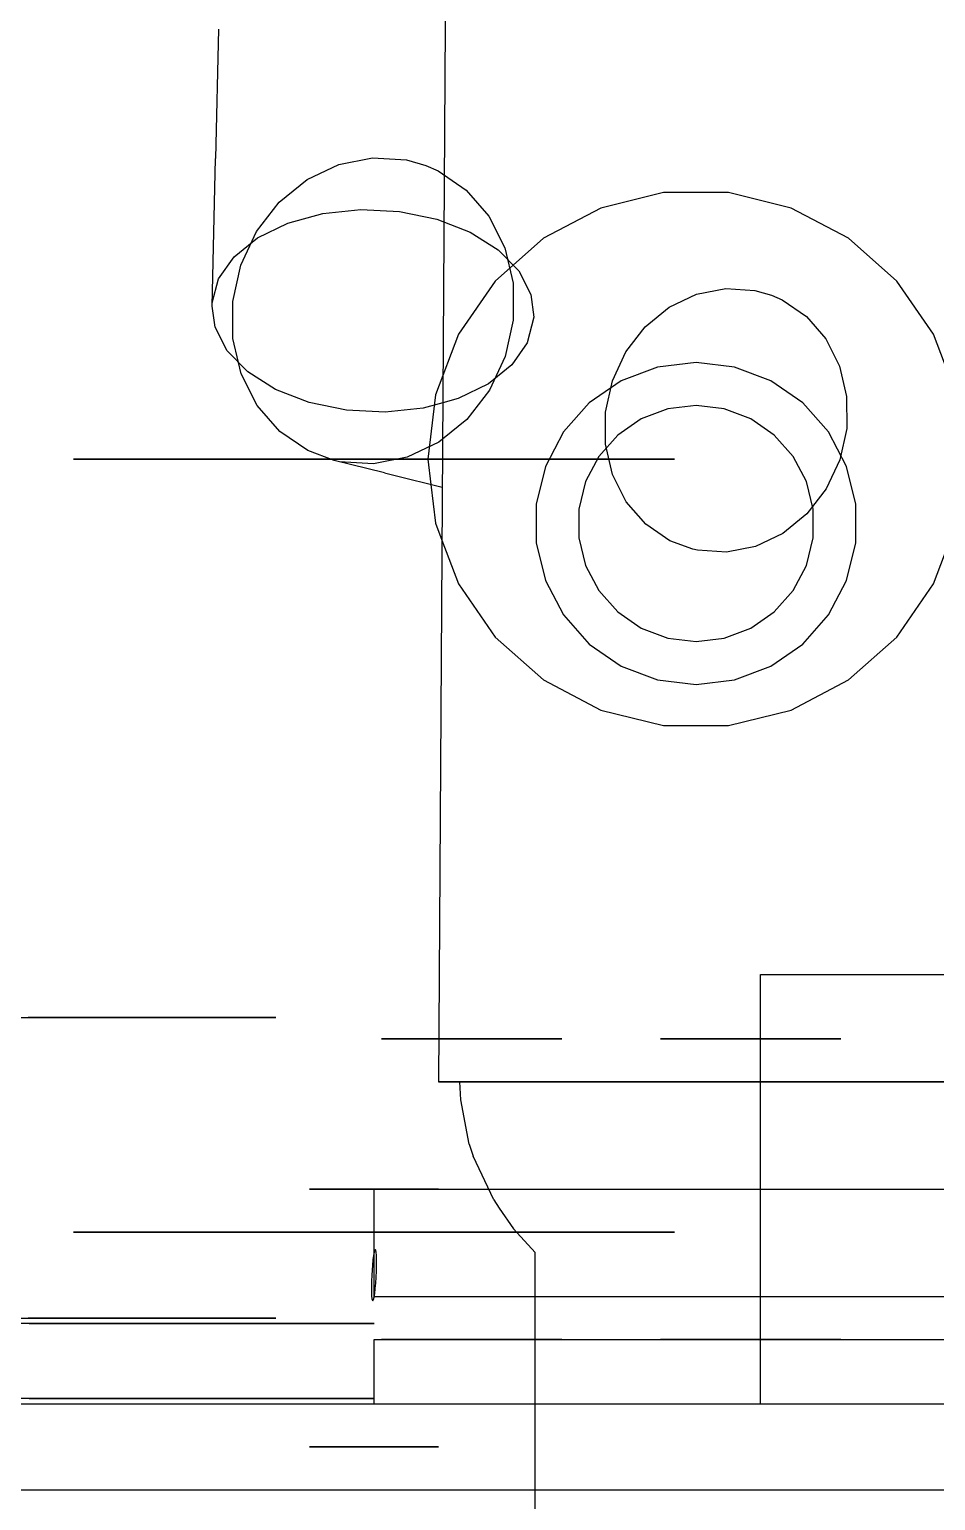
# Model space of a CAD drawing. Header units: millimetres. Extents: x -610 to 577, y -771 to 522.
# Drawn here: x -275.7 to -233.4, y 104.5 to 173 of the extents above; entities that cross this region are included whole.
import ezdxf

# ---------------------------------------------------------------- set-up
doc = ezdxf.new("R2010")
doc.units = ezdxf.units.MM
doc.layers.add('HIDDEN', color=8, linetype='Continuous')
doc.layers.add('VISIBLE', color=7, linetype='Continuous')

msp = doc.modelspace()

# ---------------------------------------------------------------- linework, layer by layer
at = {"layer": 'HIDDEN'}
for points in [[(-262.718, 166.015), (-261.238, 166.721)], [(-261.238, 166.721), (-259.665, 167.031)], [(-259.665, 167.031), (-258.091, 166.926)], [(-258.091, 166.926), (-257.188, 166.667)], [(-257.188, 166.667), (-256.607, 166.413)], [(-264.02, 164.954), (-262.718, 166.015)], [(-256.607, 166.413), (-255.3, 165.521)], [(-255.3, 165.521), (-254.246, 164.303)], [(-246.103, 165.409), (-249.029, 164.688)], [(-243.089, 165.409), (-246.103, 165.409)], [(-240.163, 164.688), (-243.089, 165.409)], [(-265.067, 163.599), (-264.02, 164.954)], [(-263.62, 163.984), (-261.983, 164.433)], [(-261.983, 164.433), (-260.21, 164.618)], [(-260.21, 164.618), (-258.405, 164.529)], [(-258.405, 164.529), (-256.671, 164.17)], [(-249.029, 164.688), (-251.697, 163.287)], [(-237.495, 163.287), (-240.163, 164.688)], [(-265.026, 163.299), (-263.62, 163.984)], [(-256.671, 164.17), (-255.111, 163.564)], [(-254.246, 164.303), (-253.505, 162.829)], [(-266.119, 162.416), (-265.026, 163.299)], [(-265.8, 162.03), (-265.067, 163.599)], [(-255.111, 163.564), (-253.814, 162.745)], [(-251.697, 163.287), (-253.952, 161.289)], [(-235.24, 161.289), (-237.495, 163.287)], [(-266.836, 161.386), (-266.119, 162.416)], [(-253.814, 162.745), (-252.855, 161.761)], [(-253.505, 162.829), (-253.121, 161.185)], [(-266.175, 160.336), (-265.8, 162.03)], [(-252.855, 161.761), (-252.292, 160.668)], [(-267.135, 160.271), (-266.836, 161.386)], [(-253.952, 161.289), (-255.664, 158.809)], [(-253.121, 161.185), (-253.116, 159.466)], [(-233.528, 158.809), (-235.24, 161.289)], [(-266.17, 158.617), (-266.175, 160.336)], [(-252.292, 160.668), (-252.151, 159.611)], [(-245.841, 160.067), (-244.566, 160.675)], [(-244.566, 160.675), (-243.212, 160.941)], [(-243.212, 160.941), (-241.856, 160.851)], [(-241.856, 160.851), (-241.079, 160.628)], [(-241.079, 160.628), (-240.579, 160.409)], [(-240.579, 160.409), (-239.453, 159.641)], [(-267.142, 160.125), (-267.135, 160.271)], [(-246.962, 159.153), (-245.841, 160.067)], [(-239.453, 159.641), (-238.545, 158.593)], [(-253.116, 159.466), (-253.491, 157.773)], [(-252.151, 159.611), (-252.455, 158.416)], [(-247.864, 157.987), (-246.962, 159.153)], [(-265.909, 157.5), (-266.17, 158.617)], [(-255.664, 158.809), (-256.733, 155.991)], [(-252.455, 158.416), (-253.172, 157.386)], [(-238.545, 158.593), (-237.907, 157.323)], [(-232.459, 155.991), (-233.528, 158.809)], [(-253.491, 157.773), (-254.223, 156.203)], [(-248.494, 156.635), (-247.864, 157.987)], [(-253.172, 157.386), (-254.265, 156.503)], [(-246.391, 157.282), (-248.081, 156.641)], [(-244.596, 157.5), (-246.391, 157.282)], [(-242.801, 157.282), (-244.596, 157.5)], [(-241.111, 156.641), (-242.801, 157.282)], [(-237.907, 157.323), (-237.577, 155.907)], [(-254.265, 156.503), (-255.671, 155.818)], [(-254.223, 156.203), (-255.271, 154.848)], [(-248.081, 156.641), (-249.569, 155.614)], [(-248.817, 155.177), (-248.494, 156.635)], [(-239.623, 155.614), (-241.111, 156.641)], [(-256.733, 155.991), (-257.096, 153)], [(-255.671, 155.818), (-256.393, 155.62)], [(-249.569, 155.614), (-250.768, 154.26)], [(-238.424, 154.26), (-239.623, 155.614)], [(-237.577, 155.907), (-237.572, 154.427)], [(-255.271, 154.848), (-256.404, 153.924)], [(-248.813, 153.697), (-248.817, 155.177)], [(-247.152, 154.87), (-248.243, 154.117)], [(-245.912, 155.34), (-247.152, 154.87)], [(-244.596, 155.5), (-245.912, 155.34)], [(-243.28, 155.34), (-244.596, 155.5)], [(-242.04, 154.87), (-243.28, 155.34)], [(-240.949, 154.117), (-242.04, 154.87)], [(-250.768, 154.26), (-251.609, 152.66)], [(-237.583, 152.66), (-238.424, 154.26)], [(-237.572, 154.427), (-237.895, 152.969)], [(-248.243, 154.117), (-249.122, 153.124)], [(-248.482, 152.281), (-248.813, 153.697)], [(-240.07, 153.124), (-240.949, 154.117)], [(-273.596, 153), (-273.494, 153)], [(-273.494, 153), (-273.596, 153)], [(-273.494, 153), (-272.686, 153)], [(-272.686, 153), (-273.494, 153)], [(-272.686, 153), (-271.118, 153)], [(-271.118, 153), (-272.686, 153)], [(-271.118, 153), (-268.88, 153)], [(-268.88, 153), (-271.118, 153)], [(-268.88, 153), (-266.102, 153)], [(-266.102, 153), (-268.88, 153)], [(-266.102, 153), (-262.946, 153)], [(-262.946, 153), (-266.102, 153)], [(-262.946, 153), (-259.596, 153)], [(-259.596, 153), (-262.946, 153)], [(-256.246, 153), (-259.596, 153)], [(-259.596, 153), (-256.246, 153)], [(-257.096, 153), (-256.953, 151.82)], [(-253.09, 153), (-256.246, 153)], [(-256.246, 153), (-253.09, 153)], [(-250.312, 153), (-253.09, 153)], [(-253.09, 153), (-250.312, 153)], [(-248.074, 153), (-250.312, 153)], [(-250.312, 153), (-248.074, 153)], [(-249.122, 153.124), (-249.739, 151.95)], [(-246.506, 153), (-248.074, 153)], [(-248.074, 153), (-246.506, 153)], [(-245.698, 153), (-246.506, 153)], [(-246.506, 153), (-245.698, 153)], [(-245.596, 153), (-245.698, 153)], [(-245.698, 153), (-245.596, 153)], [(-239.453, 151.95), (-240.07, 153.124)], [(-237.895, 152.969), (-238.526, 151.617)], [(-251.609, 152.66), (-252.041, 150.904)], [(-247.844, 151.012), (-248.482, 152.281)], [(-237.151, 150.904), (-237.583, 152.66)], [(-249.739, 151.95), (-250.056, 150.663)], [(-239.136, 150.663), (-239.453, 151.95)], [(-238.526, 151.617), (-239.428, 150.451)], [(-252.041, 150.904), (-252.041, 149.096)], [(-246.936, 149.963), (-247.844, 151.012)], [(-237.151, 149.096), (-237.151, 150.904)], [(-250.056, 150.663), (-250.056, 149.337)], [(-239.428, 150.451), (-240.549, 149.537)], [(-239.136, 149.337), (-239.136, 150.663)], [(-245.811, 149.195), (-246.936, 149.963)], [(-240.549, 149.537), (-241.823, 148.929)], [(-233.528, 147.191), (-232.459, 150.009)], [(-256.434, 149.22), (-255.664, 147.191)], [(-252.041, 149.096), (-251.609, 147.34)], [(-250.056, 149.337), (-249.739, 148.05)], [(-244.747, 148.801), (-245.811, 149.195)], [(-244.533, 148.753), (-244.747, 148.801)], [(-243.178, 148.663), (-244.533, 148.753)], [(-241.823, 148.929), (-243.178, 148.663)], [(-239.453, 148.05), (-239.136, 149.337)], [(-237.583, 147.34), (-237.151, 149.096)], [(-249.739, 148.05), (-249.122, 146.876)], [(-240.07, 146.876), (-239.453, 148.05)], [(-251.609, 147.34), (-250.768, 145.74)], [(-238.424, 145.74), (-237.583, 147.34)], [(-255.664, 147.191), (-253.952, 144.711)], [(-249.122, 146.876), (-248.243, 145.883)], [(-240.949, 145.883), (-240.07, 146.876)], [(-235.24, 144.711), (-233.528, 147.191)], [(-250.768, 145.74), (-249.569, 144.386)], [(-248.243, 145.883), (-247.152, 145.13)], [(-242.04, 145.13), (-240.949, 145.883)], [(-239.623, 144.386), (-238.424, 145.74)], [(-253.952, 144.711), (-251.697, 142.713)], [(-247.152, 145.13), (-245.912, 144.66)], [(-245.912, 144.66), (-244.596, 144.5)], [(-244.596, 144.5), (-243.28, 144.66)], [(-243.28, 144.66), (-242.04, 145.13)], [(-237.495, 142.713), (-235.24, 144.711)], [(-249.569, 144.386), (-248.081, 143.359)], [(-241.111, 143.359), (-239.623, 144.386)], [(-248.081, 143.359), (-246.391, 142.718)], [(-242.801, 142.718), (-241.111, 143.359)], [(-251.697, 142.713), (-249.029, 141.312)], [(-246.391, 142.718), (-244.596, 142.5)], [(-244.596, 142.5), (-242.801, 142.718)], [(-240.163, 141.312), (-237.495, 142.713)], [(-249.029, 141.312), (-246.103, 140.591)], [(-243.089, 140.591), (-240.163, 141.312)], [(-246.103, 140.591), (-243.089, 140.591)], [(-241.596, 129), (-219.596, 129)], [(-241.596, 129), (-219.596, 129)], [(-241.596, 109), (-241.596, 129)], [(-241.596, 109), (-241.596, 129)], [(-276.272, 127), (-275.261, 127)], [(-274.717, 127), (-275.712, 127)], [(-275.637, 127), (-275.631, 127)], [(-275.563, 127), (-275.637, 127)], [(-275.631, 127), (-275.454, 127)], [(-275.256, 127), (-275.563, 127)], [(-275.454, 127), (-275.045, 127)], [(-275.261, 127), (-274.292, 127)], [(-274.727, 127), (-275.256, 127)], [(-275.045, 127), (-274.425, 127)], [(-274.006, 127), (-274.727, 127)], [(-273.797, 127), (-274.717, 127)], [(-274.425, 127), (-273.632, 127)], [(-274.292, 127), (-273.422, 127)], [(-273.137, 127), (-274.006, 127)], [(-273.004, 127), (-273.797, 127)], [(-273.632, 127), (-272.711, 127)], [(-273.422, 127), (-272.702, 127)], [(-272.168, 127), (-273.137, 127)], [(-272.384, 127), (-273.004, 127)], [(-272.711, 127), (-271.717, 127)], [(-272.702, 127), (-272.173, 127)], [(-272.579, 127), (-272.572, 127)], [(-272.505, 127), (-272.579, 127)], [(-272.572, 127), (-272.396, 127)], [(-272.198, 127), (-272.505, 127)], [(-272.396, 127), (-271.986, 127)], [(-271.974, 127), (-272.384, 127)], [(-271.668, 127), (-272.198, 127)], [(-272.173, 127), (-271.866, 127)], [(-271.157, 127), (-272.168, 127)], [(-271.986, 127), (-271.367, 127)], [(-271.798, 127), (-271.974, 127)], [(-271.866, 127), (-271.792, 127)], [(-271.792, 127), (-271.798, 127)], [(-271.717, 127), (-270.705, 127)], [(-270.948, 127), (-271.668, 127)], [(-271.367, 127), (-270.574, 127)], [(-270.162, 127), (-271.157, 127)], [(-270.078, 127), (-270.948, 127)], [(-270.705, 127), (-269.737, 127)], [(-270.574, 127), (-269.653, 127)], [(-269.242, 127), (-270.162, 127)], [(-269.11, 127), (-270.078, 127)], [(-269.737, 127), (-268.867, 127)], [(-269.653, 127), (-268.658, 127)], [(-268.448, 127), (-269.242, 127)], [(-268.099, 127), (-269.11, 127)], [(-268.867, 127), (-268.147, 127)], [(-268.658, 127), (-267.647, 127)], [(-267.829, 127), (-268.448, 127)], [(-268.147, 127), (-267.618, 127)], [(-267.104, 127), (-268.099, 127)], [(-267.419, 127), (-267.829, 127)], [(-267.647, 127), (-266.679, 127)], [(-267.618, 127), (-267.31, 127)], [(-267.243, 127), (-267.419, 127)], [(-267.31, 127), (-267.237, 127)], [(-267.237, 127), (-267.243, 127)], [(-266.183, 127), (-267.104, 127)], [(-266.679, 127), (-265.809, 127)], [(-265.39, 127), (-266.183, 127)], [(-265.809, 127), (-265.089, 127)], [(-264.771, 127), (-265.39, 127)], [(-265.089, 127), (-264.559, 127)], [(-264.361, 127), (-264.771, 127)], [(-264.559, 127), (-264.252, 127)], [(-264.185, 127), (-264.361, 127)], [(-264.252, 127), (-264.179, 127)], [(-264.179, 127), (-264.185, 127)], [(-259.246, 126), (-259.215, 126)], [(-259.215, 126), (-259.246, 126)], [(-259.215, 126), (-258.973, 126)], [(-258.973, 126), (-259.215, 126)], [(-258.973, 126), (-258.503, 126)], [(-258.503, 126), (-258.973, 126)], [(-258.503, 126), (-257.831, 126)], [(-257.831, 126), (-258.503, 126)], [(-257.831, 126), (-256.998, 126)], [(-256.998, 126), (-257.831, 126)], [(-256.998, 126), (-256.051, 126)], [(-256.051, 126), (-256.998, 126)], [(-256.051, 126), (-255.046, 126)], [(-255.046, 126), (-256.051, 126)], [(-254.041, 126), (-255.046, 126)], [(-255.046, 126), (-254.041, 126)], [(-253.094, 126), (-254.041, 126)], [(-254.041, 126), (-253.094, 126)], [(-252.261, 126), (-253.094, 126)], [(-253.094, 126), (-252.261, 126)], [(-251.589, 126), (-252.261, 126)], [(-252.261, 126), (-251.589, 126)], [(-251.119, 126), (-251.589, 126)], [(-251.589, 126), (-251.119, 126)], [(-250.877, 126), (-251.119, 126)], [(-251.119, 126), (-250.877, 126)], [(-250.846, 126), (-250.877, 126)], [(-250.877, 126), (-250.846, 126)], [(-246.246, 126), (-246.215, 126)], [(-246.215, 126), (-246.246, 126)], [(-246.215, 126), (-245.973, 126)], [(-245.973, 126), (-246.215, 126)], [(-245.973, 126), (-245.503, 126)], [(-245.503, 126), (-245.973, 126)], [(-245.503, 126), (-244.831, 126)], [(-244.831, 126), (-245.503, 126)], [(-244.831, 126), (-243.998, 126)], [(-243.998, 126), (-244.831, 126)], [(-243.998, 126), (-243.051, 126)], [(-243.051, 126), (-243.998, 126)], [(-243.051, 126), (-242.046, 126)], [(-242.046, 126), (-243.051, 126)], [(-241.041, 126), (-242.046, 126)], [(-242.046, 126), (-241.041, 126)], [(-240.094, 126), (-241.041, 126)], [(-241.041, 126), (-240.094, 126)], [(-239.261, 126), (-240.094, 126)], [(-240.094, 126), (-239.261, 126)], [(-238.589, 126), (-239.261, 126)], [(-239.261, 126), (-238.589, 126)], [(-238.119, 126), (-238.589, 126)], [(-238.589, 126), (-238.119, 126)], [(-237.877, 126), (-238.119, 126)], [(-238.119, 126), (-237.877, 126)], [(-237.846, 126), (-237.877, 126)], [(-237.877, 126), (-237.846, 126)], [(-256.327, 124), (-256.596, 124)], [(-255.344, 124), (-256.327, 124)], [(-253.6, 124), (-255.344, 124)], [(-250.977, 124), (-253.6, 124)], [(-252.096, 124), (-252.019, 124)], [(-252.019, 124), (-252.096, 124)], [(-252.019, 124), (-251.414, 124)], [(-251.414, 124), (-252.019, 124)], [(-251.414, 124), (-250.237, 124)], [(-250.237, 124), (-251.414, 124)], [(-247.326, 124), (-250.977, 124)], [(-250.237, 124), (-248.559, 124)], [(-248.559, 124), (-250.237, 124)], [(-248.559, 124), (-246.476, 124)], [(-246.476, 124), (-248.559, 124)], [(-247.71, 124), (-247.187, 124)], [(-242.617, 124), (-247.326, 124)], [(-246.476, 124), (-244.109, 124)], [(-244.109, 124), (-246.476, 124)], [(-245.654, 124), (-242.131, 124)], [(-244.109, 124), (-241.596, 124)], [(-241.596, 124), (-244.109, 124)], [(-236.999, 124), (-242.617, 124)], [(-242.131, 124), (-237.063, 124)], [(-239.083, 124), (-241.596, 124)], [(-241.596, 124), (-239.083, 124)], [(-236.716, 124), (-239.083, 124)], [(-239.083, 124), (-236.716, 124)], [(-230.809, 124), (-236.999, 124)], [(-234.633, 124), (-236.716, 124)], [(-236.716, 124), (-234.633, 124)], [(-232.955, 124), (-234.633, 124)], [(-234.633, 124), (-232.955, 124)], [(-234.609, 124), (-229.596, 124)], [(-262.596, 119), (-262.574, 119)], [(-262.574, 119), (-262.596, 119)], [(-262.574, 119), (-262.401, 119)], [(-262.401, 119), (-262.574, 119)], [(-262.401, 119), (-262.065, 119)], [(-262.065, 119), (-262.401, 119)], [(-262.065, 119), (-261.585, 119)], [(-261.585, 119), (-262.065, 119)], [(-261.585, 119), (-260.99, 119)], [(-260.99, 119), (-261.585, 119)], [(-260.99, 119), (-260.314, 119)], [(-260.314, 119), (-260.99, 119)], [(-260.314, 119), (-259.596, 119)], [(-259.596, 119), (-260.314, 119)], [(-259.596, 119), (-127.596, 119)], [(-259.596, 119), (-127.596, 119)], [(-259.596, 114), (-259.596, 119)], [(-259.596, 114), (-259.596, 119)], [(-259.596, 119), (-127.596, 119)], [(-259.596, 119), (-127.596, 119)], [(-259.596, 114), (-259.596, 119)], [(-259.596, 114), (-259.596, 119)], [(-258.878, 119), (-259.596, 119)], [(-259.596, 119), (-258.878, 119)], [(-258.202, 119), (-258.878, 119)], [(-258.878, 119), (-258.202, 119)], [(-257.607, 119), (-258.202, 119)], [(-258.202, 119), (-257.607, 119)], [(-257.127, 119), (-257.607, 119)], [(-257.607, 119), (-257.127, 119)], [(-256.791, 119), (-257.127, 119)], [(-257.127, 119), (-256.791, 119)], [(-256.618, 119), (-256.791, 119)], [(-256.791, 119), (-256.618, 119)], [(-256.596, 119), (-256.618, 119)], [(-256.618, 119), (-256.596, 119)], [(-273.596, 117), (-273.494, 117)], [(-273.494, 117), (-273.596, 117)], [(-273.494, 117), (-272.686, 117)], [(-272.686, 117), (-273.494, 117)], [(-272.686, 117), (-271.118, 117)], [(-271.118, 117), (-272.686, 117)], [(-271.118, 117), (-268.88, 117)], [(-268.88, 117), (-271.118, 117)], [(-268.88, 117), (-266.102, 117)], [(-266.102, 117), (-268.88, 117)], [(-266.102, 117), (-262.946, 117)], [(-262.946, 117), (-266.102, 117)], [(-262.946, 117), (-259.596, 117)], [(-259.596, 117), (-262.946, 117)], [(-256.246, 117), (-259.596, 117)], [(-259.596, 117), (-256.246, 117)], [(-253.09, 117), (-256.246, 117)], [(-256.246, 117), (-253.09, 117)], [(-250.312, 117), (-253.09, 117)], [(-253.09, 117), (-250.312, 117)], [(-248.074, 117), (-250.312, 117)], [(-250.312, 117), (-248.074, 117)], [(-246.506, 117), (-248.074, 117)], [(-248.074, 117), (-246.506, 117)], [(-245.698, 117), (-246.506, 117)], [(-246.506, 117), (-245.698, 117)], [(-245.596, 117), (-245.698, 117)], [(-245.698, 117), (-245.596, 117)], [(-259.618, 115.914), (-259.646, 115.707)], [(-259.59, 116.07), (-259.618, 115.914)], [(-259.561, 116.166), (-259.59, 116.07)], [(-259.535, 116.198), (-259.561, 116.166)], [(-259.512, 116.164), (-259.535, 116.198)], [(-259.494, 116.065), (-259.512, 116.164)], [(-259.481, 115.908), (-259.494, 116.065)], [(-259.475, 115.701), (-259.481, 115.908)], [(-259.688, 115.235), (-259.702, 115)], [(-259.67, 115.462), (-259.688, 115.235)], [(-259.646, 115.707), (-259.67, 115.462)], [(-259.495, 114.902), (-259.482, 115.183)], [(-259.482, 115.183), (-259.475, 115.455)], [(-259.475, 115.455), (-259.475, 115.701)], [(-259.713, 114.723), (-259.718, 114.46)], [(-259.718, 114.46), (-259.716, 114.225)], [(-259.702, 115), (-259.713, 114.723)], [(-259.538, 114.371), (-259.514, 114.626)], [(-259.514, 114.626), (-259.495, 114.902)], [(-259.716, 114.225), (-259.708, 114.033)], [(-259.708, 114.033), (-259.693, 113.894)], [(-259.693, 113.894), (-259.673, 113.817)], [(-259.673, 113.817), (-259.657, 113.802)], [(-259.657, 113.802), (-259.648, 113.805)], [(-259.648, 113.805), (-259.621, 113.859)], [(-259.621, 113.859), (-259.593, 113.977)], [(-259.596, 114), (-127.596, 114)], [(-259.596, 114), (-127.596, 114)], [(-259.596, 114), (-127.596, 114)], [(-259.596, 114), (-127.596, 114)], [(-259.593, 113.977), (-259.564, 114.15)], [(-259.564, 114.15), (-259.538, 114.371)], [(-272.484, 112.75), (-278.403, 112.75)], [(-276.272, 113), (-275.261, 113)], [(-274.717, 113), (-275.712, 113)], [(-275.669, 112.75), (-270.078, 112.75)], [(-275.637, 113), (-275.631, 113)], [(-275.563, 113), (-275.637, 113)], [(-275.631, 113), (-275.454, 113)], [(-275.256, 113), (-275.563, 113)], [(-275.454, 113), (-275.045, 113)], [(-275.261, 113), (-274.292, 113)], [(-274.727, 113), (-275.256, 113)], [(-275.045, 113), (-274.425, 113)], [(-274.006, 113), (-274.727, 113)], [(-273.797, 113), (-274.717, 113)], [(-274.425, 113), (-273.632, 113)], [(-274.292, 113), (-273.422, 113)], [(-273.137, 113), (-274.006, 113)], [(-273.004, 113), (-273.797, 113)], [(-273.632, 113), (-272.711, 113)], [(-273.422, 113), (-272.702, 113)], [(-272.168, 113), (-273.137, 113)], [(-272.384, 113), (-273.004, 113)], [(-272.711, 113), (-271.717, 113)], [(-272.702, 113), (-272.173, 113)], [(-272.579, 113), (-272.572, 113)], [(-272.505, 113), (-272.579, 113)], [(-272.572, 113), (-272.396, 113)], [(-272.198, 113), (-272.505, 113)], [(-267.385, 112.75), (-272.484, 112.75)], [(-272.396, 113), (-271.986, 113)], [(-271.974, 113), (-272.384, 113)], [(-271.668, 113), (-272.198, 113)], [(-272.173, 113), (-271.866, 113)], [(-271.157, 113), (-272.168, 113)], [(-271.986, 113), (-271.367, 113)], [(-271.798, 113), (-271.974, 113)], [(-271.866, 113), (-271.792, 113)], [(-271.792, 113), (-271.798, 113)], [(-271.717, 113), (-270.705, 113)], [(-270.948, 113), (-271.668, 113)], [(-271.367, 113), (-270.574, 113)], [(-270.162, 113), (-271.157, 113)], [(-270.078, 113), (-270.948, 113)], [(-270.705, 113), (-269.737, 113)], [(-270.574, 113), (-269.653, 113)], [(-269.242, 113), (-270.162, 113)], [(-269.11, 113), (-270.078, 113)], [(-270.078, 112.75), (-265.446, 112.75)], [(-269.737, 113), (-268.867, 113)], [(-269.653, 113), (-268.658, 113)], [(-268.448, 113), (-269.242, 113)], [(-268.099, 113), (-269.11, 113)], [(-268.867, 113), (-268.147, 113)], [(-268.658, 113), (-267.647, 113)], [(-267.829, 113), (-268.448, 113)], [(-268.147, 113), (-267.618, 113)], [(-267.104, 113), (-268.099, 113)], [(-267.419, 113), (-267.829, 113)], [(-267.647, 113), (-266.679, 113)], [(-267.618, 113), (-267.31, 113)], [(-267.243, 113), (-267.419, 113)], [(-263.403, 112.75), (-267.385, 112.75)], [(-267.31, 113), (-267.237, 113)], [(-267.237, 113), (-267.243, 113)], [(-266.183, 113), (-267.104, 113)], [(-266.679, 113), (-265.809, 113)], [(-265.39, 113), (-266.183, 113)], [(-265.809, 113), (-265.089, 113)], [(-265.446, 112.75), (-262.044, 112.75)], [(-264.771, 113), (-265.39, 113)], [(-265.089, 113), (-264.559, 113)], [(-264.361, 113), (-264.771, 113)], [(-264.559, 113), (-264.252, 113)], [(-264.185, 113), (-264.361, 113)], [(-264.252, 113), (-264.179, 113)], [(-264.179, 113), (-264.185, 113)], [(-260.769, 112.75), (-263.403, 112.75)], [(-262.044, 112.75), (-260.069, 112.75)], [(-259.636, 112.75), (-260.769, 112.75)], [(-260.069, 112.75), (-259.596, 112.75)], [(-259.596, 112.75), (-259.636, 112.75)], [(-259.596, 112), (-127.596, 112)], [(-259.596, 112), (-127.596, 112)], [(-259.596, 109), (-259.596, 112)], [(-259.596, 109), (-259.596, 112)], [(-259.246, 112), (-259.215, 112)], [(-259.215, 112), (-259.246, 112)], [(-259.215, 112), (-258.973, 112)], [(-258.973, 112), (-259.215, 112)], [(-258.973, 112), (-258.503, 112)], [(-258.503, 112), (-258.973, 112)], [(-258.503, 112), (-257.831, 112)], [(-257.831, 112), (-258.503, 112)], [(-257.831, 112), (-256.998, 112)], [(-256.998, 112), (-257.831, 112)], [(-256.998, 112), (-256.051, 112)], [(-256.051, 112), (-256.998, 112)], [(-256.051, 112), (-255.046, 112)], [(-255.046, 112), (-256.051, 112)], [(-254.041, 112), (-255.046, 112)], [(-255.046, 112), (-254.041, 112)], [(-253.094, 112), (-254.041, 112)], [(-254.041, 112), (-253.094, 112)], [(-252.261, 112), (-253.094, 112)], [(-253.094, 112), (-252.261, 112)], [(-251.589, 112), (-252.261, 112)], [(-252.261, 112), (-251.589, 112)], [(-251.119, 112), (-251.589, 112)], [(-251.589, 112), (-251.119, 112)], [(-250.877, 112), (-251.119, 112)], [(-251.119, 112), (-250.877, 112)], [(-250.846, 112), (-250.877, 112)], [(-250.877, 112), (-250.846, 112)], [(-246.246, 112), (-246.215, 112)], [(-246.215, 112), (-246.246, 112)], [(-246.215, 112), (-245.973, 112)], [(-245.973, 112), (-246.215, 112)], [(-245.973, 112), (-245.503, 112)], [(-245.503, 112), (-245.973, 112)], [(-245.503, 112), (-244.831, 112)], [(-244.831, 112), (-245.503, 112)], [(-244.831, 112), (-243.998, 112)], [(-243.998, 112), (-244.831, 112)], [(-243.998, 112), (-243.051, 112)], [(-243.051, 112), (-243.998, 112)], [(-243.051, 112), (-242.046, 112)], [(-242.046, 112), (-243.051, 112)], [(-241.041, 112), (-242.046, 112)], [(-242.046, 112), (-241.041, 112)], [(-240.094, 112), (-241.041, 112)], [(-241.041, 112), (-240.094, 112)], [(-239.261, 112), (-240.094, 112)], [(-240.094, 112), (-239.261, 112)], [(-238.589, 112), (-239.261, 112)], [(-239.261, 112), (-238.589, 112)], [(-238.119, 112), (-238.589, 112)], [(-238.589, 112), (-238.119, 112)], [(-237.877, 112), (-238.119, 112)], [(-238.119, 112), (-237.877, 112)], [(-237.846, 112), (-237.877, 112)], [(-237.877, 112), (-237.846, 112)], [(-319.596, 109), (-79.596, 109)], [(-319.596, 109), (-79.596, 109)], [(-319.596, 109), (-79.596, 109)], [(-319.596, 109), (-79.596, 109)], [(-272.484, 109.25), (-278.403, 109.25)], [(-275.669, 109.25), (-270.078, 109.25)], [(-267.385, 109.25), (-272.484, 109.25)], [(-270.078, 109.25), (-265.446, 109.25)], [(-263.403, 109.25), (-267.385, 109.25)], [(-265.446, 109.25), (-262.044, 109.25)], [(-260.769, 109.25), (-263.403, 109.25)], [(-262.044, 109.25), (-260.069, 109.25)], [(-259.636, 109.25), (-260.769, 109.25)], [(-260.069, 109.25), (-259.596, 109.25)], [(-259.596, 109.25), (-259.636, 109.25)], [(-259.596, 109), (-127.596, 109)], [(-259.596, 109), (-127.596, 109)], [(-252.096, 109), (-207.096, 109)], [(-252.096, 109), (-207.096, 109)], [(-241.596, 109), (-219.596, 109)], [(-241.596, 109), (-219.596, 109)], [(-262.596, 107), (-262.574, 107)], [(-262.574, 107), (-262.596, 107)], [(-262.574, 107), (-262.401, 107)], [(-262.401, 107), (-262.574, 107)], [(-262.401, 107), (-262.065, 107)], [(-262.065, 107), (-262.401, 107)], [(-262.065, 107), (-261.585, 107)], [(-261.585, 107), (-262.065, 107)], [(-261.585, 107), (-260.99, 107)], [(-260.99, 107), (-261.585, 107)], [(-260.99, 107), (-260.314, 107)], [(-260.314, 107), (-260.99, 107)], [(-260.314, 107), (-259.596, 107)], [(-259.596, 107), (-260.314, 107)], [(-258.878, 107), (-259.596, 107)], [(-259.596, 107), (-258.878, 107)], [(-258.202, 107), (-258.878, 107)], [(-258.878, 107), (-258.202, 107)], [(-257.607, 107), (-258.202, 107)], [(-258.202, 107), (-257.607, 107)], [(-257.127, 107), (-257.607, 107)], [(-257.607, 107), (-257.127, 107)], [(-256.791, 107), (-257.127, 107)], [(-257.127, 107), (-256.791, 107)], [(-256.618, 107), (-256.791, 107)], [(-256.791, 107), (-256.618, 107)], [(-256.596, 107), (-256.618, 107)], [(-256.618, 107), (-256.596, 107)], [(-319.596, 105), (-79.596, 105)], [(-252.096, 105), (-231.096, 105)]]:
    msp.add_lwpolyline(points, dxfattribs=at)
at = {"layer": 'VISIBLE'}
for points in [[(-256.137, 195.343), (-256.596, 124)], [(-266.842, 173.01), (-266.982, 166.99)], [(-267.142, 160.125), (-266.982, 166.99)], [(-266.999, 159.134), (-267.142, 160.125)], [(-266.435, 158.041), (-266.999, 159.134)], [(-265.477, 157.057), (-266.435, 158.041)], [(-265.786, 156.973), (-265.909, 157.5)], [(-265.045, 155.499), (-265.786, 156.973)], [(-264.18, 156.238), (-265.477, 157.057)], [(-262.62, 155.632), (-264.18, 156.238)], [(-260.886, 155.274), (-262.62, 155.632)], [(-256.393, 155.62), (-257.308, 155.369)], [(-263.99, 154.281), (-265.045, 155.499)], [(-259.081, 155.184), (-260.886, 155.274)], [(-257.308, 155.369), (-259.081, 155.184)], [(-262.683, 153.39), (-263.99, 154.281)], [(-256.572, 153.787), (-258.053, 153.081)], [(-256.404, 153.924), (-256.572, 153.787)], [(-261.448, 152.932), (-262.683, 153.39)], [(-261.2, 152.876), (-261.448, 152.932)], [(-259.113, 152.355), (-261.448, 152.932)], [(-259.626, 152.772), (-261.2, 152.876)], [(-258.053, 153.081), (-259.626, 152.772)], [(-259.113, 152.355), (-258.668, 152.245)], [(-258.668, 152.245), (-256.418, 151.688)], [(-256.953, 151.82), (-256.733, 150.009)], [(-256.733, 150.009), (-256.434, 149.22)], [(-256.596, 124), (-256.352, 124)], [(-256.352, 124), (-255.593, 124)], [(-255.56, 123.161), (-255.596, 124)], [(-255.593, 124), (-254.307, 124)], [(-254.307, 124), (-252.512, 124)], [(-252.512, 124), (-250.26, 124)], [(-250.26, 124), (-247.71, 124)], [(-247.187, 124), (-246.68, 124)], [(-246.68, 124), (-245.654, 124)], [(-237.063, 124), (-235.721, 124)], [(-235.721, 124), (-234.609, 124)], [(-255.162, 121.089), (-255.56, 123.161)], [(-255.162, 121.089), (-254.983, 120.545)], [(-254.013, 118.502), (-254.983, 120.545)], [(-254.013, 118.502), (-253.77, 118.11)], [(-253.77, 118.11), (-253.092, 117.149)], [(-252.095, 116.055), (-253.092, 117.149)], [(-252.096, 71), (-252.096, 116.055)], [(-317.596, 109), (-252.096, 109)], [(-317.596, 109), (-252.096, 109)], [(-319.596, 105), (-252.096, 105)]]:
    msp.add_lwpolyline(points, dxfattribs=at)

doc.saveas('drawing.dxf')
